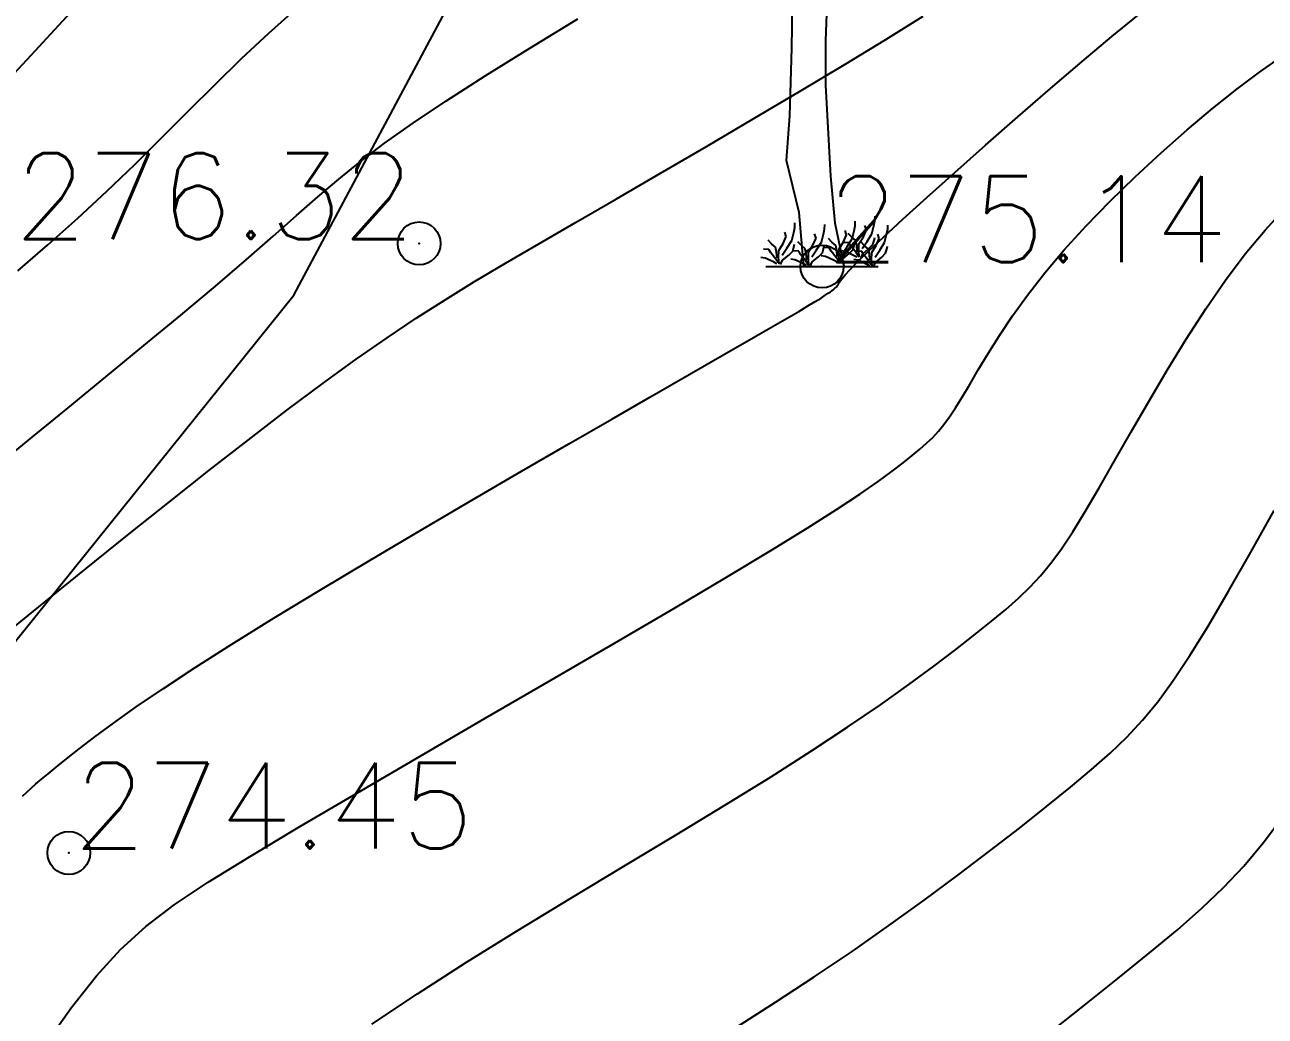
# Model space of a CAD drawing. Header units: millimetres. Extents: x 524954 to 526204, y 9523489 to 9524010.
# Drawn here: x 526036.5 to 526050.94, y 9523746.98 to 9523758.52 of the extents above; entities that cross this region are included whole.
import ezdxf
from ezdxf.enums import TextEntityAlignment as Align

# ---------------------------------------------------------------- set-up
doc = ezdxf.new("R2010")
doc.units = ezdxf.units.MM
doc.header["$PDMODE"] = 32
doc.header["$PDSIZE"] = 0.5
doc.linetypes.add('ACAD_ISO12W100', pattern=[21, 12, -3, 0, -3, 0, -3])
for name, color, linetype in [('Arbre', 34, 'ACAD_ISO12W100'), ('CN_01_00', 3, 'Continuous'), ('CN_02_00', 4, 'Continuous'), ('CN_05_00', 6, 'Continuous'), ('PLUME_4', 3, 'Continuous'), ('TopoAlt', 3, 'Continuous'), ('TOPOJIS', 7, 'Continuous')]:
    doc.layers.add(name, color=color, linetype=linetype)
doc.styles.add('Simplex 1.0', font='Simplex.shx', dxfattribs={"width": 0.99, "height": 1})

# ---------------------------------------------------------------- blocks, each defined once
blk = doc.blocks.new('TCPOINT M')
at = {"color": 0}
blk.add_point((0, 0), dxfattribs=at)
at = {"layer": 'TopoAlt', "style": 'Simplex 1.0', "width": 0.99}
blk.add_attdef('ALT', (0.15, 0.15), '', height=1, dxfattribs=at)
blk = doc.blocks.new('v088')
at = {"linetype": 'Continuous'}
for p, q in [((0.045, 2.625), (0.064, 3.179)), ((-0.352, 2.542), (-0.344, 3.046)), ((0.043, 2.109), (0.045, 2.625)), ((-0.373, 1.752), (-0.352, 2.542)), ((0.102, 1.053), (0.043, 2.109)), ((-0.412, 1.235), (-0.373, 1.752)), ((-0.268, 0.628), (-0.412, 1.235)), ((0.151, 0.506), (0.102, 1.053)), ((-0.213, 0), (-0.268, 0.628)), ((0.256, 0), (0.151, 0.506)), ((-0.654, 0), (0.654, 0))]:
    blk.add_line(p, q, dxfattribs=at)
at = {"color": 3, "linetype": 'Continuous'}
for p, q in [((0.615, 0.531), (0.618, 0.584)), ((-0.329, 0.397), (-0.317, 0.454)), ((-0.317, 0.454), (-0.315, 0.507)), ((0.017, 0.377), (0.029, 0.435)), ((0.029, 0.435), (0.031, 0.488)), ((0.373, 0.416), (0.385, 0.474)), ((0.385, 0.474), (0.387, 0.526)), ((0.517, 0.426), (0.5, 0.476)), ((0.579, 0.38), (0.603, 0.474)), ((0.603, 0.474), (0.615, 0.531)), ((0.765, 0.43), (0.767, 0.483)), ((-0.587, 0.264), (-0.627, 0.308)), ((-0.452, 0.267), (-0.416, 0.349)), ((-0.416, 0.349), (-0.433, 0.399)), ((-0.409, 0.214), (-0.353, 0.303)), ((-0.353, 0.303), (-0.329, 0.397)), ((-0.106, 0.248), (-0.07, 0.329)), ((-0.07, 0.329), (-0.087, 0.38)), ((-0.007, 0.284), (0.017, 0.377)), ((0.115, 0.284), (0.075, 0.327)), ((0.25, 0.286), (0.286, 0.368)), ((0.286, 0.368), (0.269, 0.418)), ((0.293, 0.233), (0.349, 0.322)), ((0.346, 0.341), (0.305, 0.385)), ((0.392, 0.301), (0.346, 0.341)), ((0.349, 0.322), (0.373, 0.416)), ((0.404, 0.243), (0.392, 0.301)), ((0.43, 0.264), (0.481, 0.344)), ((0.469, 0.209), (0.524, 0.291)), ((0.481, 0.344), (0.517, 0.426)), ((0.524, 0.291), (0.579, 0.38)), ((0.591, 0.255), (0.606, 0.303)), ((0.606, 0.303), (0.613, 0.337)), ((0.63, 0.243), (0.666, 0.325)), ((0.666, 0.325), (0.649, 0.375)), ((0.728, 0.279), (0.752, 0.373)), ((0.752, 0.373), (0.765, 0.43)), ((-0.618, 0.197), (-0.683, 0.202)), ((-0.596, 0.159), (-0.618, 0.197)), ((-0.536, 0.087), (-0.596, 0.159)), ((-0.541, 0.224), (-0.587, 0.264)), ((-0.529, 0.166), (-0.541, 0.224)), ((-0.524, 0.099), (-0.529, 0.166)), ((-0.505, 0.106), (-0.502, 0.188)), ((-0.502, 0.188), (-0.452, 0.267)), ((-0.464, 0.132), (-0.409, 0.214)), ((-0.387, 0.132), (-0.341, 0.178)), ((-0.341, 0.178), (-0.327, 0.226)), ((-0.272, 0.178), (-0.337, 0.183)), ((-0.327, 0.226), (-0.32, 0.26)), ((-0.24, 0.245), (-0.281, 0.288)), ((-0.25, 0.139), (-0.272, 0.178)), ((-0.195, 0.204), (-0.24, 0.245)), ((-0.183, 0.147), (-0.195, 0.204)), ((-0.178, 0.079), (-0.183, 0.147)), ((-0.159, 0.087), (-0.156, 0.168)), ((-0.156, 0.168), (-0.106, 0.248)), ((-0.118, 0.113), (-0.063, 0.195)), ((-0.063, 0.195), (-0.007, 0.284)), ((-0.041, 0.113), (0.005, 0.159)), ((0.005, 0.159), (0.019, 0.207)), ((0.019, 0.207), (0.026, 0.24)), ((0.084, 0.216), (0.019, 0.221)), ((0.106, 0.178), (0.084, 0.216)), ((0.166, 0.106), (0.106, 0.178)), ((0.161, 0.243), (0.115, 0.284)), ((0.173, 0.185), (0.161, 0.243)), ((0.178, 0.118), (0.173, 0.185)), ((0.197, 0.125), (0.2, 0.207)), ((0.2, 0.207), (0.25, 0.286)), ((0.272, 0.173), (0.221, 0.183)), ((0.238, 0.151), (0.293, 0.233)), ((0.243, 0.091), (0.315, 0.151)), ((0.315, 0.274), (0.25, 0.279)), ((0.365, 0.13), (0.272, 0.173)), ((0.337, 0.236), (0.315, 0.274)), ((0.315, 0.151), (0.361, 0.197)), ((0.397, 0.163), (0.337, 0.236)), ((0.361, 0.197), (0.375, 0.245)), ((0.375, 0.245), (0.382, 0.279)), ((0.433, 0.108), (0.397, 0.163)), ((0.464, 0.173), (0.399, 0.178)), ((0.409, 0.175), (0.404, 0.243)), ((0.428, 0.183), (0.43, 0.264)), ((0.433, 0.113), (0.428, 0.183)), ((0.45, 0.099), (0.474, 0.149)), ((0.495, 0.24), (0.454, 0.284)), ((0.486, 0.135), (0.464, 0.173)), ((0.474, 0.149), (0.546, 0.209)), ((0.541, 0.2), (0.495, 0.24)), ((0.553, 0.142), (0.541, 0.2)), ((0.546, 0.209), (0.591, 0.255)), ((0.577, 0.082), (0.579, 0.163)), ((0.579, 0.163), (0.63, 0.243)), ((0.618, 0.108), (0.673, 0.19)), ((0.673, 0.19), (0.728, 0.279)), ((0.695, 0.108), (0.74, 0.154)), ((0.74, 0.154), (0.755, 0.202)), ((0.755, 0.202), (0.762, 0.236)), ((-0.661, 0.096), (-0.712, 0.106)), ((-0.567, 0.053), (-0.661, 0.096)), ((-0.527, 0.031), (-0.567, 0.053)), ((-0.5, 0.031), (-0.536, 0.087)), ((-0.5, 0.036), (-0.505, 0.106)), ((-0.483, 0.022), (-0.459, 0.072)), ((-0.459, 0.072), (-0.387, 0.132)), ((-0.315, 0.077), (-0.365, 0.087)), ((-0.221, 0.034), (-0.315, 0.077)), ((-0.19, 0.067), (-0.25, 0.139)), ((-0.18, 0.012), (-0.221, 0.034)), ((-0.154, 0.012), (-0.19, 0.067)), ((-0.154, 0.017), (-0.159, 0.087)), ((-0.137, 0.002), (-0.113, 0.053)), ((-0.113, 0.053), (-0.041, 0.113)), ((0.041, 0.115), (-0.01, 0.125)), ((0.135, 0.072), (0.041, 0.115)), ((0.175, 0.05), (0.135, 0.072)), ((0.202, 0.05), (0.166, 0.106)), ((0.202, 0.055), (0.197, 0.125)), ((0.219, 0.041), (0.243, 0.091)), ((0.406, 0.108), (0.365, 0.13)), ((0.421, 0.072), (0.37, 0.082)), ((0.514, 0.029), (0.421, 0.072)), ((0.546, 0.063), (0.486, 0.135)), ((0.555, 0.007), (0.514, 0.029)), ((0.582, 0.007), (0.546, 0.063)), ((0.558, 0.075), (0.553, 0.142)), ((0.582, 0.012), (0.577, 0.082)), ((0.599, -0.002), (0.623, 0.048)), ((0.623, 0.048), (0.695, 0.108))]:
    blk.add_line(p, q, dxfattribs=at)

msp = doc.modelspace()

# ---------------------------------------------------------------- linework, layer by layer
at = {"layer": 'CN_01_00', "flags": 128}
for points, elevation in [([(526036.17, 9523757.731), (526036.529, 9523758.115), (526036.899, 9523758.516), (526037.271, 9523758.922)], 279), ([(526036.197, 9523753.402), (526036.586, 9523753.719), (526037.007, 9523754.063), (526037.446, 9523754.422), (526037.889, 9523754.785), (526038.319, 9523755.141), (526038.722, 9523755.479), (526039.084, 9523755.787), (526039.394, 9523756.058), (526039.665, 9523756.298), (526039.913, 9523756.516), (526040.156, 9523756.723), (526040.409, 9523756.928), (526040.69, 9523757.141), (526041.015, 9523757.372), (526041.402, 9523757.631), (526041.861, 9523757.925), (526042.381, 9523758.247), (526042.941, 9523758.587)], 277), ([(526040.544, 9523746.89), (526041.073, 9523747.243), (526041.645, 9523747.609), (526042.246, 9523747.981), (526042.861, 9523748.355), (526043.476, 9523748.726), (526044.078, 9523749.088), (526044.651, 9523749.436), (526045.183, 9523749.764), (526045.661, 9523750.068), (526046.086, 9523750.348), (526046.463, 9523750.605), (526046.796, 9523750.84), (526047.087, 9523751.054), (526047.342, 9523751.247), (526047.563, 9523751.422), (526047.756, 9523751.577), (526047.923, 9523751.716), (526048.07, 9523751.846), (526048.203, 9523751.974), (526048.327, 9523752.107), (526048.448, 9523752.254), (526048.572, 9523752.422), (526048.703, 9523752.62), (526048.848, 9523752.854), (526049.01, 9523753.131), (526049.189, 9523753.443), (526049.382, 9523753.781), (526049.588, 9523754.136), (526049.803, 9523754.5), (526050.025, 9523754.862), (526050.252, 9523755.214), (526050.482, 9523755.546), (526050.712, 9523755.852), (526050.943, 9523756.13), (526051.172, 9523756.382)], 273), ([(526048.389, 9523746.754), (526048.822, 9523747.095), (526049.229, 9523747.42), (526049.598, 9523747.719), (526049.921, 9523747.988), (526050.205, 9523748.237), (526050.46, 9523748.479), (526050.695, 9523748.728), (526050.922, 9523748.998), (526051.149, 9523749.301)], 271)]:
    msp.add_lwpolyline(points, dxfattribs=dict(at, elevation=elevation))
at = {"layer": 'CN_02_00', "flags": 128}
for points, elevation in [([(526036.422, 9523755.654), (526036.771, 9523755.957), (526037.118, 9523756.268), (526037.457, 9523756.581), (526037.782, 9523756.895), (526038.097, 9523757.206), (526038.406, 9523757.516), (526038.713, 9523757.822), (526039.024, 9523758.125), (526039.342, 9523758.423), (526039.673, 9523758.716)], 278), ([(526036.333, 9523751.475), (526036.602, 9523751.696), (526036.933, 9523751.964), (526037.315, 9523752.273), (526037.737, 9523752.612), (526038.185, 9523752.969), (526038.646, 9523753.332), (526039.107, 9523753.69), (526039.554, 9523754.033), (526039.975, 9523754.348), (526040.361, 9523754.628), (526040.719, 9523754.877), (526041.06, 9523755.105), (526041.396, 9523755.32), (526041.738, 9523755.53), (526042.098, 9523755.744), (526042.486, 9523755.971), (526042.915, 9523756.219), (526043.391, 9523756.495), (526043.904, 9523756.792), (526044.44, 9523757.104), (526044.984, 9523757.423), (526045.523, 9523757.742), (526046.041, 9523758.052), (526046.525, 9523758.347), (526046.96, 9523758.619)], 276), ([(526036.716, 9523746.615), (526037.043, 9523747.078), (526037.335, 9523747.45), (526037.615, 9523747.758), (526037.909, 9523748.026), (526038.241, 9523748.278), (526038.636, 9523748.541), (526039.118, 9523748.837), (526039.703, 9523749.187), (526040.374, 9523749.582), (526041.103, 9523750.007), (526041.863, 9523750.448), (526042.627, 9523750.892), (526043.368, 9523751.323), (526044.059, 9523751.727), (526044.672, 9523752.09), (526045.188, 9523752.4), (526045.611, 9523752.661), (526045.953, 9523752.879), (526046.224, 9523753.057), (526046.437, 9523753.204), (526046.602, 9523753.324), (526046.73, 9523753.423), (526046.834, 9523753.506), (526046.923, 9523753.581), (526047.002, 9523753.65), (526047.073, 9523753.717), (526047.139, 9523753.789), (526047.203, 9523753.867), (526047.269, 9523753.957), (526047.339, 9523754.062), (526047.416, 9523754.187), (526047.503, 9523754.334), (526047.603, 9523754.504), (526047.718, 9523754.695), (526047.85, 9523754.905), (526048.002, 9523755.132), (526048.177, 9523755.374), (526048.377, 9523755.631), (526048.604, 9523755.901), (526048.859, 9523756.18), (526049.137, 9523756.465), (526049.431, 9523756.75), (526049.732, 9523757.028), (526050.035, 9523757.295), (526050.331, 9523757.544), (526050.614, 9523757.769), (526050.876, 9523757.966), (526051.112, 9523758.132)], 274), ([(526044.787, 9523746.854), (526045.244, 9523747.145), (526045.693, 9523747.438), (526046.133, 9523747.735), (526046.561, 9523748.035), (526046.974, 9523748.332), (526047.367, 9523748.623), (526047.738, 9523748.904), (526048.082, 9523749.171), (526048.396, 9523749.421), (526048.677, 9523749.648), (526048.922, 9523749.852), (526049.138, 9523750.043), (526049.333, 9523750.23), (526049.515, 9523750.425), (526049.693, 9523750.641), (526049.874, 9523750.888), (526050.067, 9523751.178), (526050.279, 9523751.522), (526050.517, 9523751.927), (526050.775, 9523752.381), (526051.047, 9523752.867)], 272)]:
    msp.add_lwpolyline(points, dxfattribs=dict(at, elevation=elevation))
at = {"layer": 'CN_05_00', "elevation": 275, "flags": 128}
msp.add_lwpolyline([(526036.473, 9523749.54), (526036.525, 9523749.589), (526036.576, 9523749.636), (526036.631, 9523749.684), (526036.695, 9523749.738), (526036.772, 9523749.802), (526036.868, 9523749.88), (526036.987, 9523749.976), (526037.134, 9523750.093), (526037.316, 9523750.231), (526037.536, 9523750.393), (526037.8, 9523750.58), (526038.115, 9523750.795), (526038.484, 9523751.038), (526038.914, 9523751.312), (526039.405, 9523751.617), (526039.946, 9523751.945), (526040.521, 9523752.289), (526041.113, 9523752.639), (526041.707, 9523752.986), (526042.286, 9523753.323), (526042.834, 9523753.641), (526043.336, 9523753.931), (526043.779, 9523754.186), (526044.163, 9523754.407), (526044.495, 9523754.598), (526044.777, 9523754.76), (526045.015, 9523754.897), (526045.214, 9523755.012), (526045.378, 9523755.106), (526045.512, 9523755.184), (526045.62, 9523755.248), (526045.706, 9523755.299), (526045.772, 9523755.339), (526045.821, 9523755.371), (526045.857, 9523755.394), (526045.883, 9523755.412), (526045.9, 9523755.425), (526045.913, 9523755.435), (526045.924, 9523755.445), (526045.934, 9523755.453), (526045.943, 9523755.461), (526045.951, 9523755.47), (526045.959, 9523755.48), (526045.967, 9523755.491), (526045.975, 9523755.504), (526045.985, 9523755.519), (526045.997, 9523755.538), (526046.017, 9523755.566), (526046.053, 9523755.609), (526046.112, 9523755.673), (526046.202, 9523755.763), (526046.329, 9523755.887), (526046.501, 9523756.048), (526046.726, 9523756.255), (526047.006, 9523756.509), (526047.332, 9523756.801), (526047.689, 9523757.118), (526048.065, 9523757.448), (526048.444, 9523757.777), (526048.814, 9523758.093), (526049.16, 9523758.384), (526049.469, 9523758.636)], dxfattribs=at)
at = {"layer": 'PLUME_4'}
msp.add_lwpolyline([(525953.448, 9523672.377), (525961.987, 9523679.016), (525962.449, 9523679.551), (525968.277, 9523689.001), (525977.923, 9523694.217), (525986.426, 9523701.355), (525986.426, 9523701.355), (525995.001, 9523707.495), (526004.039, 9523714.171), (526011.509, 9523721.735), (526011.971, 9523722.27), (526019.44, 9523729.834), (526025.803, 9523738.821), (526032.737, 9523746.847), (526033.199, 9523747.382), (526039.634, 9523755.372), (526044.927, 9523765.283), (526053.466, 9523771.922), (526053.43, 9523772.421), (526052.411, 9523786.384), (526056.171, 9523796.685)], dxfattribs=at)
msp.add_lwpolyline([(525953.448, 9523672.377), (525961.987, 9523679.016), (525962.449, 9523679.551), (525968.277, 9523689.001), (525977.923, 9523694.217), (525986.426, 9523701.355), (525986.426, 9523701.355), (525995.001, 9523707.495), (526004.039, 9523714.171), (526011.509, 9523721.735), (526011.971, 9523722.27), (526019.44, 9523729.834), (526025.803, 9523738.821), (526032.737, 9523746.847), (526033.199, 9523747.382), (526039.634, 9523755.372), (526044.927, 9523765.283), (526053.466, 9523771.922), (526053.43, 9523772.421), (526052.411, 9523786.384), (526056.171, 9523796.685)], dxfattribs=at)

# ---------------------------------------------------------------- block references
at = {"layer": 'Arbre'}
msp.add_blockref('v088', (526045.784, 9523755.706), dxfattribs=at)
at = {"layer": 'TOPOJIS'}
ref = msp.add_blockref('TCPOINT M', (526041.093, 9523755.975, 276.32), dxfattribs=at)
ref.add_attrib('ALT', '276.32', dxfattribs={"layer": 'TopoAlt', "height": 1, "style": 'Simplex 1.0', "width": 0.99}).set_placement((526041.043, 9523756.025, 276.32), align=Align.RIGHT)
ref = msp.add_blockref('TCPOINT M', (526045.784, 9523755.706, 275.14), dxfattribs=at)
ref.add_attrib('ALT', '275.14', (526045.834, 9523755.756, 275.14), dxfattribs={"layer": 'TopoAlt', "height": 1, "style": 'Simplex 1.0', "width": 0.99})
ref = msp.add_blockref('TCPOINT M', (526037.014, 9523748.881, 274.45), dxfattribs=at)
ref.add_attrib('ALT', '274.45', (526037.064, 9523748.931, 274.45), dxfattribs={"layer": 'TopoAlt', "height": 1, "style": 'Simplex 1.0', "width": 0.99})

doc.saveas('drawing.dxf')
